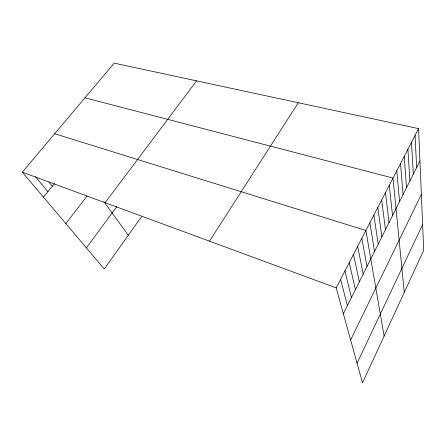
<?xml version="1.0" encoding="UTF-8"?>
<svg xmlns="http://www.w3.org/2000/svg" width="446" height="446" viewBox="0 0 446 446"><rect width="100%" height="100%" fill="white"/><g stroke="black" fill="none" stroke-linecap="round" stroke-linejoin="round"><path stroke-width="0.67" d="M357.068 363.239L422.613 224.567M350.617 339.975L421.347 194.428M343.342 313.705L419.937 160.967M418.577 128.626L423.7 250.362L362.503 382.863L336.184 287.871L418.577 128.626L114.204 63.137L22.3 172.173L104.286 269.01L141.427 216.806M209.497 241.175L298.279 102.742M86.379 247.865L116.869 206.576M105.128 202.701L196.602 80.865M65.83 223.591L87.042 196.062M43.474 197.182L54.451 183.574M84.98 97.808L392.993 178.065L404.277 292.414M54.691 133.744L365.876 230.476L384.106 336.078M22.3 172.173L336.184 287.871M35.485 176.7L47.895 191.696M48.792 181.951L52.282 186.261M103.901 201.642L128.286 235.276M340.593 279.341L347.412 305.594M344.953 270.923L351.431 297.577M349.246 262.616L355.401 289.66M353.488 254.421L359.32 281.844M357.67 246.337L363.195 274.123M361.801 238.354L367.019 266.496M369.901 222.699L374.528 251.516M373.876 215.022L378.219 244.163M377.795 207.44L381.86 236.893M381.67 199.959L385.461 229.712M385.489 192.566L389.023 222.615M389.269 185.274L392.541 215.602M396.789 170.734L399.555 201.614M400.536 163.492L403.05 194.64M404.232 156.345L406.507 187.744M407.884 149.287L409.924 180.937M411.491 142.313L413.303 174.202M415.059 135.428L416.636 167.545"/></g></svg>
